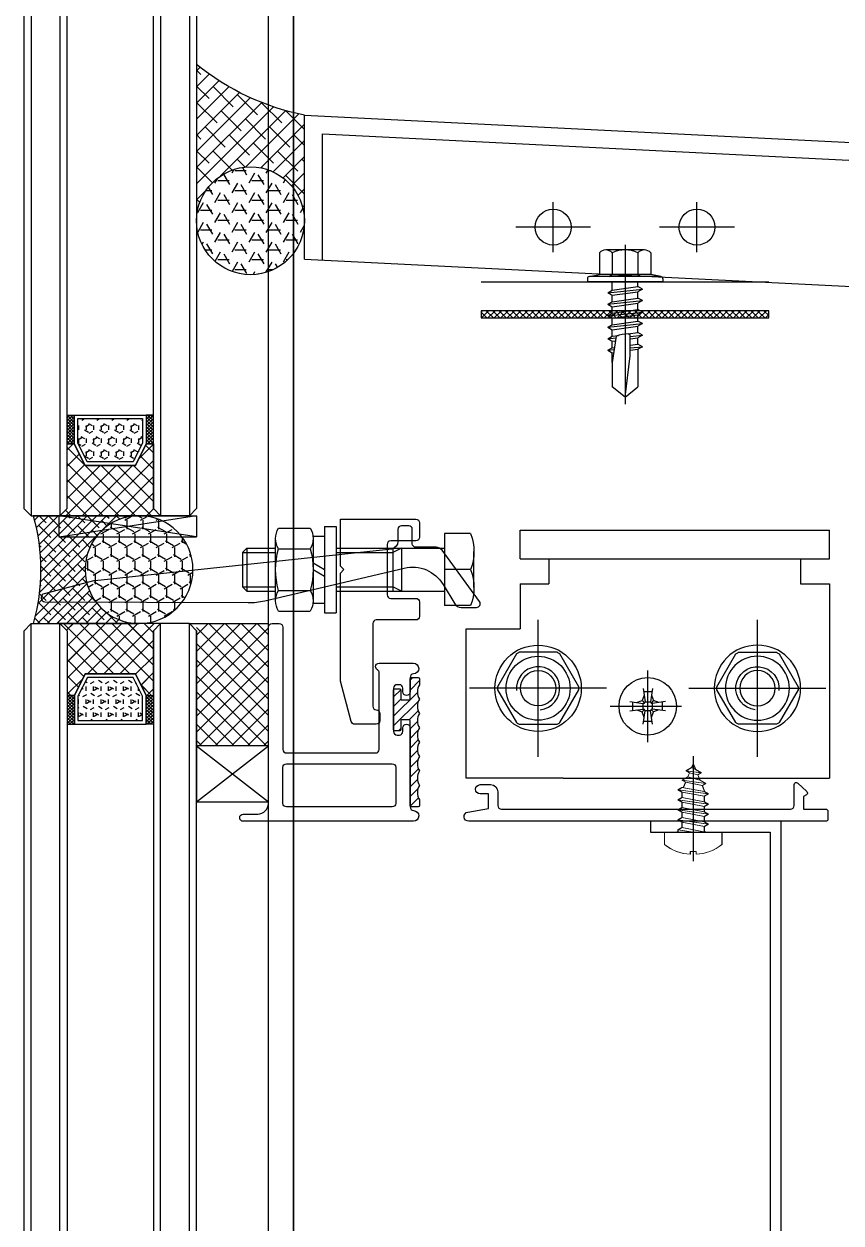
# Model space of a CAD drawing. Extents: x 6843040 to 15500510, y -6507076 to -4940511.
# Drawn here: x 7683134.9 to 7683248.5, y -6153724.7 to -6153558 of the extents above; entities that cross this region are included whole.
import ezdxf

# ---------------------------------------------------------------- set-up
doc = ezdxf.new("R2010")
doc.units = 0
doc.header["$LTSCALE"] = 1000
doc.header["$MEASUREMENT"] = 0
for name, pattern in [('CENTER', [50.800000000000004, 31.75, -6.35, 6.35, -6.35]), ('CONTINOUS', [0]), ('HIDDEN', [0.375, 0.25, -0.125])]:
    doc.linetypes.add(name, pattern=pattern)
for name, color, linetype in [('-07B2-附件', 8, 'Continuous'), ('1', 1, 'Continuous'), ('CENTER中心线层', 1, 'CENTER'), ('FASTENER紧固件', 2, 'Continuous'), ('FRSTENER紧固件', 2, 'Continuous'), ('GC', 3, 'Continuous'), ('K-123-铝板', 123, 'Continuous'), ('K-155-垫片胶条', 155, 'Continuous'), ('K-233-中心线', 233, 'CENTER'), ('K-8-五金件', 8, 'Continuous'), ('K-8-虚线', 8, 'HIDDEN'), ('LT-dim 20', 253, 'Continuous'), ('LT-dim 50', 253, 'Continuous'), ('LT-dim 8', 253, 'Continuous'), ('LT-Fill-密封胶', 113, 'Continuous'), ('LT-Fill-玻璃1', 14, 'Continuous'), ('LT-中线', 6, 'Continuous'), ('LT-玻璃', 4, 'Continuous'), ('LT-细线', 1, 'Continuous'), ('LT-铝板', 31, 'Continuous'), ('PJ', 25, 'Continuous'), ('XC', 61, 'Continuous'), ('ZX', 1, 'CENTER'), ('密封胶填充', 111, 'Continuous'), ('批荡层', 213, 'Continuous'), ('泡沫棒填充', 71, 'Continuous'), ('钢立柱规格布置', 2, 'Continuous')]:
    doc.layers.add(name, color=color, linetype=linetype)
for name, color, linetype, lineweight in [('002CEN', 1, 'CENTER', 13), ('003DOT', 253, 'HIDDEN', 13), ('009CON', 6, 'CONTINOUS', 15)]:
    doc.layers.add(name, color=color, linetype=linetype, lineweight=lineweight)
pattern_1 = [(224.9999999999999, (1679562.560613633, -289717.7450616644), (0.2245064030267287, -0.2245064030267291), []), (314.9999999999999, (1679562.560613633, -289717.7450616644), (0.2245064030267291, 0.2245064030267286), [])]
pattern_2 = [(360, (1679562.560613633, -289717.7450616644), (9.680894054106727e-16, 1.0448594), [0.60325, -1.2065]), (119.9999999999999, (1679562.560613633, -289717.7450616644), (-0.9048747837829667, -0.5224296999999988), [0.6032499999999971, -1.206499999999994]), (59.99999999999992, (1679563.163863633, -289717.7450616644), (-0.9048747837829658, 0.5224297000000009), [0.60325, -1.2065])]
pattern_3 = [(224.9999999999999, (1679562.560613633, -289717.7450616644), (1.122532015133643, -1.122532015133645), []), (314.9999999999999, (1679562.560613633, -289717.7450616644), (1.122532015133645, 1.122532015133643), [])]

# ---------------------------------------------------------------- blocks, each defined once
blk = doc.blocks.new('*U255')
at = {"layer": '002CEN', "ltscale": 5}
blk.add_line((-4.054319021158257, 1.989519660128281e-13), (10.54217069582398, 1.989519660128281e-13), dxfattribs=at)
at = {"layer": '003DOT', "ltscale": 5}
for p, q in [((-3.552713678800501e-14, 4.000000000000197), (-6.394884621840902e-14, 1.750000000000199)), ((-6.394884621840902e-14, 1.750000000000199), (-1.20792265079217e-13, -2.309999999999803)), ((-1.20792265079217e-13, 1.689951005760705), (0.6198573119681257, -1.549999999999798)), ((0.7801426880317806, 1.550000000000182), (1.103458838777946, 2.110000000000113)), ((1.103458838778003, 2.110000000000198), (1.696541161221909, -2.109999999999815)), ((1.103458838777946, 2.110000000000113), (1.426774989524084, 1.550000000000196)), ((2.180142688031815, 1.550000000000196), (2.503458838777952, 2.110000000000113)), ((2.503458838778009, 2.110000000000198), (3.096541161221914, -2.109999999999815)), ((2.503458838777952, 2.110000000000113), (2.82677498952409, 1.550000000000182)), ((3.58014268803182, 1.550000000000196), (3.903458838777958, 2.110000000000113)), ((3.903458838778015, 2.110000000000198), (4.49654116122192, -2.109999999999815)), ((3.903458838777958, 2.110000000000113), (4.226774989524095, 1.550000000000182)), ((4.980142688031826, 1.550000000000196), (5.303458838777964, 2.110000000000113)), ((5.30345883877802, 2.110000000000198), (5.896541161221926, -2.109999999999815)), ((5.303458838777964, 2.110000000000113), (5.626774989524101, 1.550000000000182)), ((6.472600264496744, 1.253990029170197), (6.75501637345911, 1.743149078768994)), ((6.75501637345911, 1.743149078768994), (7.218029800058016, -1.551362637910714)), ((6.75501637345911, 1.743149078768994), (7.214966670336278, 0.946491795621327)), ((-3.552713678800501e-14, 4.405364961712621e-13), (0.2965411612219029, -2.109999999999815)), ((0.1999999999999247, 1.550000000000196), (0.7801426880317806, 1.550000000000182)), ((0.7801426880317806, 1.550000000000182), (1.373225010475686, -1.549999999999798)), ((1.426774989524084, 1.550000000000182), (2.019857311968131, -1.549999999999798)), ((1.426774989524084, 1.550000000000196), (2.180142688031815, 1.550000000000196)), ((2.180142688031786, 1.550000000000182), (2.773225010475691, -1.549999999999798)), ((2.82677498952409, 1.550000000000182), (3.419857311968137, -1.549999999999798)), ((2.82677498952409, 1.550000000000182), (3.58014268803182, 1.550000000000196)), ((3.580142688031792, 1.550000000000182), (4.173225010475697, -1.549999999999798)), ((4.226774989524095, 1.550000000000182), (4.819857311968143, -1.549999999999798)), ((4.226774989524095, 1.550000000000182), (4.980142688031826, 1.550000000000196)), ((4.980142688031798, 1.550000000000182), (5.573225010475703, -1.549999999999798)), ((5.626774989524101, 1.550000000000182), (6.219857311968152, -1.549999999999798)), ((5.626774989524101, 1.550000000000182), (5.75796897832128, 1.550000000000196)), ((5.75796897832128, 1.550000000000196), (6.472600264496744, 1.253990029170197)), ((6.472600264496688, 1.253990029170225), (6.935613691095593, -1.062203588311888)), ((7.214966670336278, 0.946491795621327), (7.677980096935354, -0.7547053547629332)), ((7.214966670336278, 0.946491795621327), (7.959137419201934, 0.6382461787198395)), ((7.959137419201934, 0.6382461787198395), (8.241553528164356, 1.127405228318665)), ((7.959137419201905, 0.6382461787198537), (8.258597611268666, -0.5142057057746854)), ((8.241553528164356, 1.127405228318665), (8.541013720231117, -1.003364755373511)), ((8.241553528164356, 1.127405228318665), (8.701503825041524, 0.3307479451709128)), ((8.701503825041524, 0.3307479451709412), (9.000964017108512, -0.2067074722256024)), ((8.701503825041524, 0.3307479451709128), (9.499999999999943, 1.4210854715202e-13)), ((9.499999999999943, 1.4210854715202e-13), (9.000964017108512, -0.2067074722256024)), ((0.6198573119681257, -1.549999999999798), (0.2965411612218745, -2.1099999999998)), ((1.373225010475686, -1.549999999999798), (0.6198573119681257, -1.549999999999798)), ((1.696541161221909, -2.109999999999786), (1.373225010475686, -1.549999999999798)), ((2.019857311968131, -1.549999999999798), (1.696541161221909, -2.109999999999786)), ((2.77322501047572, -1.549999999999812), (2.019857311968131, -1.549999999999798)), ((3.096541161221914, -2.109999999999786), (2.77322501047572, -1.549999999999812)), ((3.419857311968137, -1.549999999999798), (3.096541161221914, -2.109999999999786)), ((4.173225010475726, -1.549999999999798), (3.419857311968137, -1.549999999999798)), ((4.49654116122192, -2.109999999999786), (4.173225010475726, -1.549999999999798)), ((4.819857311968143, -1.549999999999798), (4.49654116122192, -2.109999999999786)), ((5.573225010475731, -1.549999999999812), (4.819857311968143, -1.549999999999798)), ((5.896541161221926, -2.109999999999786), (5.573225010475731, -1.549999999999812)), ((6.219857311968152, -1.549999999999798), (5.896541161221926, -2.109999999999786)), ((6.935613691095593, -1.062203588311903), (6.185942131896716, -1.372727715457444)), ((6.185942131896716, -1.372727715457444), (6.219857311968152, -1.549999999999798)), ((7.218029800058016, -1.551362637910714), (6.935613691095593, -1.062203588311903)), ((7.677980096935382, -0.754705354762848), (7.218029800058016, -1.551362637910714)), ((8.258597611268666, -0.5142057057746854), (7.677980096935382, -0.754705354762848)), ((8.541013720231117, -1.003364755373511), (8.258597611268666, -0.5142057057746854)), ((9.000964017108512, -0.2067074722256024), (8.541013720231117, -1.003364755373511)), ((-1.20792265079217e-13, -2.309999999999803), (-1.20792265079217e-13, -3.999999999999801)), ((0.2965411612218745, -2.1099999999998), (0.1999999999998678, -2.1099999999998))]:
    blk.add_line(p, q, dxfattribs=at)
for centre, start, end in [((0.1999999999999318, 1.750000000000192), 179.999999999998, 269.999999999998), ((0.1999999999998749, -2.309999999999796), 90.00000000000203, 180.000000000002)]:
    blk.add_arc(centre, 0.1999999999999957, start, end, dxfattribs=at)
at = {"layer": '009CON'}
for p, q in [((-1.723475382979849, 4.000000000000197), (-3.552713678800501e-14, 4.000000000000197)), ((-2.700000000000053, 0.4000000000002188), (-3.087680633323494, 0.4000000000002188)), ((-2.700000000000053, -0.3999999999998067), (-2.700000000000053, 0.4000000000002188)), ((-3.087680633323494, -0.3999999999998067), (-2.700000000000053, -0.3999999999998067)), ((-1.20792265079217e-13, -3.999999999999801), (-1.723475382979849, -3.999999999999801))]:
    blk.add_line(p, q, dxfattribs=at)
for centre, radius, start, end in [((3.399999999999938, 1.882938249764265e-13), 6.499999999999996, 142.0201275551479, 176.4718766587116), ((3.399999999999942, 2.060573933704291e-13), 6.499999999999999, 183.5281233412879, 217.9798724448521)]:
    blk.add_arc(centre, radius, start, end, dxfattribs=at)
blk = doc.blocks.new('LT-BLK-20221110170712', base_point=(70366.62048334633, 148976.2082412609))
at = {"layer": 'LT-铝板'}
blk.add_lwpolyline([(70377.32049983303, 148988.7082412522), (70366.82049983303, 148988.7082412522, 0.414213562373095), (70366.32049983303, 148988.2082412522), (70366.32049983303, 148986.2082412522, 0.414213562370964), (70366.82049983309, 148985.7082412522), (70370.32049983303, 148985.7082412522, -0.4142135623718773), (70370.82049983303, 148985.2082412522), (70370.82049983303, 148981.7082412522), (70370.82049983303, 148978.2082412522, -0.414213562373095), (70370.32049983303, 148977.7082412522), (70366.82049983303, 148977.7082412522, 0.414213562373095), (70366.32049983303, 148977.2082412522), (70366.32049983303, 148975.2082412522, 0.4142135623709637), (70366.82049983303, 148974.7082412522), (70372.32049983303, 148974.7082412522, -0.4142139954914797), (70372.82049983303, 148974.2082405128), (70372.82048282732, 148962.7082296237, -0.4142135623509851), (70372.32048282732, 148962.2082296237, 0.4142135623589767), (70371.82048282732, 148961.7082296237), (70371.82048282726, 148960.7082296237, 0.4142135623560463), (70372.32048282726, 148960.2082296237), (70375.32912417874, 148960.2082296237, 0.3394542588617528), (70375.81208709185, 148960.578820101), (70377.32048282726, 148966.2082296237), (70377.32049983303, 148981.2082412578), (70376.82049983303, 148981.7082412578), (70377.32049983303, 148982.2082412578)], format="xyb", close=True, dxfattribs=at)
blk = doc.blocks.new('LT-BLK-20221110170740', base_point=(70370.12048334633, 148964.708241261))
at = {"layer": 'LT-细线', "lineweight": 25}
blk.add_lwpolyline([(70366.52048334634, 148952.208241261), (70366.52048334634, 148951.4082412609, 0.414213562373095), (70366.72048334633, 148951.208241261), (70367.62048334634, 148951.208241261, 0.4142135623732163), (70367.82048334634, 148951.4082412609), (70367.82048334634, 148963.1582412609, -0.414213562373095), (70367.97048334633, 148963.308241261), (70369.02048334634, 148963.308241261, -0.4874037778461285), (70369.12048334634, 148963.1582412609), (70369.12048334634, 148961.958241261, 0.414213562373095), (70369.27048334634, 148961.808241261), (70369.97048334633, 148961.808241261, 0.414213562373095), (70370.12048334634, 148961.958241261), (70370.12048334634, 148967.458241261, 0.414213562373095), (70369.97048334633, 148967.608241261), (70369.27048334634, 148967.608241261, 0.414213562373095), (70369.12048334634, 148967.458241261), (70369.12048334634, 148966.2582412609, -0.4874037778466969), (70369.02048334634, 148966.108241261), (70367.97048334633, 148966.108241261, -0.414213562373095), (70367.82048334634, 148966.2582412609), (70367.82048334634, 148969.0082412609, 0.414213562373095), (70367.62048334634, 148969.208241261), (70366.72048334633, 148969.208241261, 0.414213562373095), (70366.52048334634, 148969.0082412609), (70366.52048334634, 148968.208241261, -0.2871565913622846), (70366.52048334634, 148966.208241261, -0.2871565913622156), (70366.52048334634, 148964.208241261, -0.2871565913622151), (70366.52048334634, 148962.208241261, -0.2871565913622846), (70366.52048334634, 148960.208241261, -0.2871565913622846), (70366.52048334634, 148958.208241261, -0.2871565913622846), (70366.52048334634, 148956.208241261, -0.2871565913622846), (70366.52048334634, 148954.208241261, -0.2871565913622846)], format="xyb", close=True, dxfattribs=at)
blk = doc.blocks.new('LT-BLK-20221110170832', base_point=(70370.12048334634, 148964.708241261))
at = {"layer": '1'}
h = blk.add_hatch(dxfattribs=at)
h.set_pattern_fill('ANSI31', color=252, scale=0.3, angle=-180, style=0)
h.set_pattern_definition([(315.0000000000001, (69125.05354900184, 144959.7554935077), (-0.6735192090801865, -0.6735192090801874), [])])
h.paths.add_polyline_path([(70367.82048334634, 148963.1582412609, -0.4142135623739831), (70367.97048334633, 148963.308241261), (70369.02048334634, 148963.308241261, -0.487403777848204), (70369.12048334634, 148963.1582412609), (70369.12048334634, 148961.958241261, 0.4142135623730951), (70369.27048334634, 148961.808241261), (70369.97048334633, 148961.808241261, 0.4142135623730951), (70370.12048334634, 148961.958241261), (70370.12048334634, 148967.458241261, 0.4142135623739831), (70369.97048334633, 148967.608241261), (70369.27048334634, 148967.608241261, 0.4142135623730951), (70369.12048334634, 148967.458241261), (70369.12048334634, 148966.2582412609, -0.4874037778455901), (70369.02048334634, 148966.108241261), (70367.97048334633, 148966.108241261, -0.4142135623730951), (70367.82048334634, 148966.2582412609), (70367.82048334634, 148969.0082412609, 0.4142135623730951), (70367.62048334634, 148969.208241261), (70366.72048334633, 148969.208241261, 0.4142135623730951), (70366.52048334634, 148969.0082412609), (70366.52048334634, 148968.208241261, -0.2871565913622846), (70366.52048334634, 148966.208241261, -0.2871565913622156), (70366.52048334634, 148964.208241261, -0.2871565913622151), (70366.52048334634, 148962.208241261, -0.2871565913622846), (70366.52048334634, 148960.208241261, -0.2871565913622846), (70366.52048334634, 148958.208241261, -0.2871565913622846), (70366.52048334634, 148956.208241261, -0.2871565913622846), (70366.52048334634, 148954.208241261, -0.2871565913622846), (70366.52048334634, 148952.208241261), (70366.52048334634, 148951.4082412609, 0.414213562373095), (70366.72048334633, 148951.208241261), (70367.62048334634, 148951.208241261, 0.4142135623732164), (70367.82048334634, 148951.4082412609)])
at = {"layer": 'LT-细线'}
blk.add_blockref('LT-BLK-20221110170740', (70370.12048334633, 148964.708241261), dxfattribs=at)
blk = doc.blocks.new('LT-BLK-20221110170731', base_point=(70370.0773481904, 148951.2713370427))
at = {"layer": 'LT-铝板'}
for points in [[(70391.52048334572, 148949.7082412609, 0.414213562373095), (70391.02048334572, 148950.2082412609), (70389.02048334572, 148950.2082412609, -0.414213562373095), (70387.52048334572, 148951.7082412609), (70387.52048091497, 148976.208241261, 0.414213562373095), (70387.02048091497, 148976.708241261), (70386.02048091497, 148976.708241261, 0.414213562373095), (70385.52048091497, 148976.208241261), (70385.52048334572, 148959.2082412609, -0.414213562373095), (70385.02048334572, 148958.7082412609), (70372.62048334628, 148958.7082412609, -0.414213562373095), (70372.12048334628, 148959.2082412609), (70372.12048334628, 148969.8422158572, -0.2679491924311048), (70372.37048334628, 148970.2752285591, 0.267949192431174), (70372.62048334628, 148970.7082412609), (70372.62048334628, 148970.7082412609, 0.414213562373095), (70372.12048334628, 148971.2082412609), (70367.37048334628, 148971.2082412609, 0.414213562373095), (70366.62048334628, 148970.4582412609), (70366.62048334628, 148970.4582412609, 0.4025426732437422), (70367.34048334602, 148969.7088415011, -0.4025426732436533), (70367.82048334647, 148969.2092416613), (70367.82048334647, 148967.2082412609, 0.414213562373095), (70368.32048334647, 148966.7082412609, 0.414213562373095), (70368.82048334647, 148967.2082412609), (70368.82048334647, 148967.7082412609, -0.414213562373095), (70369.32048334647, 148968.2082412609), (70369.62048334628, 148968.2082412609, -0.4142135623733614), (70370.12048334628, 148967.7082412609), (70370.12048334628, 148961.7082412609, -0.414213562373095), (70369.62048334628, 148961.2082412609), (70369.32048334647, 148961.2082412609, -0.414213562373095), (70368.82048334647, 148961.7082412609), (70368.82048334647, 148962.2082412609, 0.414213562373095), (70368.32048334647, 148962.7082412609), (70368.32048334647, 148962.7082412609, 0.414213562373095), (70367.82048334647, 148962.2082412609), (70367.82048334647, 148951.2072408605, -0.4025426732437193), (70367.34048334602, 148950.7076410207, 0.4025426732436966), (70366.62048334628, 148949.9582412609, 0.414213562373095), (70367.37048334628, 148949.2082412609), (70391.02048334572, 148949.2082412609, 0.414213562373095)], [(70385.02047205158, 148951.2082412609, 0.414213562373095), (70385.52047205158, 148951.7082412609), (70385.52047205158, 148956.7082412609, 0.414213562373095), (70385.02047205158, 148957.2082412609), (70370.32048334647, 148957.2082412609, 0.4142135623730995), (70369.82048334647, 148956.7082412609), (70369.82048334647, 148951.7082412609, 0.414213562373095), (70370.32048334647, 148951.2082412609)]]:
    blk.add_lwpolyline(points, format="xyb", close=True, dxfattribs=at)
blk = doc.blocks.new('LT-耐候密封胶缝')
at = {"layer": '密封胶填充'}
h = blk.add_hatch(dxfattribs=at)
h.set_pattern_fill('ANSI38', color=8, scale=0.04, angle=180, style=0)
h.set_pattern_definition([(225, (-9.094947017729282e-13, 5.820766091346741e-11), (0.04490128060534575, -0.04490128060534577), []), (315, (-9.094947017729282e-13, 5.820766091346741e-11), (0.1347038418160373, -0.04490128060534579), [0.15875, -0.09524999999999999])])
edge = h.paths.add_edge_path()
edge.add_line((0.4999999999990905, -1), (0.4999999999990903, -0.01966673684918463))
edge.add_arc((4.278217602404766e-07, 1.798028991906904), 1.885210156581904, 254.6198170668605, 285.38015596169396, ccw=False)
edge.add_line((-0.5000000000009095, -0.01966650143731385), (-0.5000000000319533, -0.9999999999643879))
edge.add_arc((-1.637090463191271e-11, -1), 0.5000000000155217, 0, 180, ccw=False)
at = {"layer": '泡沫棒填充'}
h = blk.add_hatch(dxfattribs=at)
h.set_pattern_fill('HONEY', color=8, scale=0.02666666666666666, angle=180, style=0)
h.set_pattern_definition([(180, (104.5532869425351, -12.93409662204795), (-0.127, -0.07332346666666664), [0.08466666666666667, -0.1693333333333333]), (299.9999999999999, (104.5532869425351, -12.93409662204795), (0.1269999848268748, -0.07332349294729043), [0.08466666666666663, -0.1693333333333333]), (240, (104.5532869425351, -12.93409662204795), (-1.517312520979541e-08, -0.146646959613957), [-0.1693333333333333, 0.08466666666666667])])
h.paths.add_polyline_path([(0.4999999999990905, -1.000000093015842, -1), (-0.5000000000009095, -0.9999999069259502, -1)])
at = {"layer": 'LT-细线'}
for points in [[(-0.5000000000009095, -0.9999999999417923), (-0.5000000000009095, -0.01966650143731385)], [(0.4999999999990905, -0.01966673682909459), (0.4999999999990905, -0.9999999999417923)]]:
    blk.add_lwpolyline(points, dxfattribs=at)
blk.add_lwpolyline([(-0.500000000007276, -0.01966650143731385, 0.1350290909618399), (0.4999999999918145, -0.01966673682909459, 0.1350290909618399)], format="xyb", dxfattribs=at)
blk.add_circle((-9.094947017729282e-13, -0.9999999999417923), 0.4999999999999999, dxfattribs=at)
blk = doc.blocks.new('*U251')
at = {"layer": '-07B2-附件', "color": 6, "lineweight": -3}
for p, q in [((-5, 3.613248654052313), (-5, 4.242850545289081e-13)), ((0, 3.613248654052313), (0, 4.547473508864641e-13)), ((0, 3.613248654052313), (0, 4.547473508864641e-13)), ((5, 3.613248654052313), (5, 3.046229635755598e-14)), ((5, 3.046229635755598e-14), (-5, 4.242850545289081e-13)), ((-3, -15.09999999999718), (-3.000000000003638, 4.547473508864641e-13)), ((3, -15.09999999999718), (3, 0)), ((-3.000000000003638, -6), (-2.400000000005093, -7.19999999999709)), ((2.999999999996362, -6), (-3.000000000003638, -6)), ((2.999999999996362, -6), (2.399999999997817, -7.19999999999709)), ((2.999999999996362, -7.19999999999709), (-3.000000000003638, -7.19999999999709)), ((-2.400000000001455, -15.09999999999718), (-2.400000000001455, -7.200000000000728)), ((2.399999999997817, -15.09999999999718), (2.399999999997817, -7.200000000000728)), ((6, -15.09999999999718), (-6, -15.09999999999718)), ((-6, -16.69999999999754), (-6, -15.09999999999718)), ((6, -16.69999999999754), (6, -15.09999999999718)), ((6, -16.69999999999754), (-6, -16.69999999999754)), ((-4.649999999997817, -18.29999999999791), (-4.649999999997817, -16.69999999999754)), ((4.649999999997817, -18.29999999999791), (-4.649999999997817, -18.29999999999791)), ((3.901069350929902, -18.29999999999791), (-3.901069350929902, -18.29999999999791)), ((0.004862939065787941, -18.29999999999791), (-0.9188974916360166, -16.69999999999754)), ((0.9237604307018046, -18.29999999999791), (0, -16.69999999999754)), ((4.649999999997817, -18.29999999999791), (4.649999999997817, -16.69999999999754)), ((-5.768639752830495, -23.11324865404958), (-5.768639752830495, -18.68675134594605)), ((-2.881888406882354, -23.11324865404958), (-2.881888406882354, -18.68675134594605)), ((2.891614285013929, -23.11324865404958), (2.891614285013929, -18.68675134594605)), ((5.778365630962071, -23.11324865404958), (5.778365630962071, -18.68675134594605)), ((-4.325264079856424, -23.49999999999773), (4.334989957988, -23.49999999999773)), ((-3, -27.49999999999909), (-3, -23.49999999999773)), ((-2.399999999997817, -28.09999999999764), (-2.399999999997817, -23.49999999999773)), ((2.399999999997817, -28.09999999999764), (2.399999999997817, -23.49999999999773)), ((3, -27.49999999999909), (3, -23.49999999999773)), ((3, -27.49999999999909), (-3, -27.49999999999909)), ((-3, -27.49999999999909), (-2.399999999997817, -28.09999999999764)), ((2.399999999997817, -28.09999999999764), (-2.399999999997817, -28.09999999999764)), ((3, -27.49999999999909), (2.399999999997817, -28.09999999999764))]:
    blk.add_line(p, q, dxfattribs=at)
blk.add_lwpolyline([(-2.5, 4.081246944558599), (2.499999999999998, 4.081246944558599)], dxfattribs=at)
for centre, radius, start, end in [((-2.5, -2.830127018922105), 6.911373963480704, 68.7939768869991, 111.2060231130009), ((2.5, -2.830127018922105), 6.911373963480704, 68.79397688699912, 111.2060231130009), ((-4.325264079856424, -21.18675134594605), 2.886751345948142, 60.00000000000272, 119.9999999999973), ((0.004862939065787941, -29.26687836486735), 10.96687836486947, 74.73851957507969, 105.2614804249203), ((4.334989957988, -21.18675134594605), 2.886751345948142, 60.00000000000272, 119.9999999999973), ((-4.325264079856424, -20.61324865404958), 2.886751345948142, 240.0000000000027, 299.9999999999973), ((0.004862939065787941, -12.53312163512828), 10.96687836486941, 254.7385195750797, 285.2614804249203), ((4.334989957988, -20.61324865404958), 2.886751345948142, 240.0000000000027, 299.9999999999973)]:
    blk.add_arc(centre, radius, start, end, dxfattribs=at)
blk = doc.blocks.new('*U167')
at = {"layer": 'CENTER中心线层', "ltscale": 3}
for p, q in [((-3.552713678800501e-15, 4.992010588861657), (-3.552713678800501e-15, -4.976730550326725)), ((5.225386202088316, 4.547473508864641e-13), (-4.694783167004388, 4.547473508864641e-13))]:
    blk.add_line(p, q, dxfattribs=at)
at = {"layer": 'FASTENER紧固件'}
for p, q in [((-0.6496240577143126, 2.484210517000468), (-0.3848356581012524, 0.6306917197091355)), ((0.5894736819999871, 2.063157887000468), (-0.5894736819999942, 2.063157887000468)), ((0.6496240577143055, 2.484210517000468), (0.3848356581012453, 0.6306917197091586)), ((-2.484210516999994, 0.6496240577147656), (-0.6306917197086612, 0.3848356581017036)), ((-2.063157886999996, 0.5894736820004454), (-2.063157886999996, -0.5894736819995359)), ((-1.557451118354326, 0.5172298579082337), (-0.7854010318736009, 0.7854010318740539)), ((-0.5172298579077825, 1.557451118354778), (-0.7854010318736009, 0.7854010318740539)), ((-0.7854010318736009, 0.7854010318740539), (-0.4482178549230547, 0.4482178549235307)), ((-0.6306917197086612, 0.3848356581017036), (-0.4482178549230547, 0.4482178549235307)), ((-0.6306917197086612, -0.3848356581007941), (-0.6306917197086612, 0.3848356581017036)), ((-0.4482178549230547, 0.4482178549235307), (-0.3848356581012524, 0.6306917197091355)), ((-0.3848356581012524, 0.6306917197091355), (0.3848356581012453, 0.6306917197091586)), ((0.3848356581012453, 0.6306917197091586), (0.4482178549230973, 0.4482178549235307)), ((0.7854010318735938, 0.7854010318740539), (0.4482178549230973, 0.4482178549235307)), ((0.4482178549230973, 0.4482178549235307), (0.6306917197087003, 0.3848356581017036)), ((0.5172298579077754, 1.557451118354778), (0.7854010318735938, 0.7854010318740539)), ((2.484210516999987, 0.6496240577147656), (0.6306917197087003, 0.3848356581017036)), ((0.6306917197087003, 0.3848356581017036), (0.6306917197087003, -0.3848356581007941)), ((1.557451118354368, 0.5172298579082337), (0.7854010318735938, 0.7854010318740539)), ((2.063157886999988, 0.5894736820004454), (2.063157886999988, -0.5894736819995359)), ((-2.484210516999994, -0.6496240577138312), (-0.6306917197086612, -0.3848356581007941)), ((-1.557451118354326, -0.5172298579073011), (-0.7854010318736009, -0.7854010318731195)), ((-0.7854010318736009, -0.7854010318731195), (-0.4482178549230547, -0.4482178549225964)), ((-0.5172298579077825, -1.557451118353869), (-0.7854010318736009, -0.7854010318731195)), ((-0.6496240577143126, -2.484210516999536), (-0.3848356581012524, -0.630691719708226)), ((-0.4482178549230547, -0.4482178549226212), (-0.6306917197086612, -0.3848356581007941)), ((-0.3848356581012524, -0.630691719708226), (-0.4482178549230547, -0.4482178549226212)), ((0.3848356581012453, -0.630691719708226), (-0.3848356581012524, -0.630691719708226)), ((0.4482178549230973, -0.4482178549226212), (0.3848356581012453, -0.630691719708226)), ((0.6496240577143055, -2.484210516999536), (0.3848356581012453, -0.630691719708226)), ((0.6306917197087003, -0.3848356581007941), (0.4482178549230973, -0.4482178549226212)), ((0.7854010318735938, -0.7854010318731195), (0.4482178549230973, -0.4482178549225964)), ((0.5172298579077754, -1.557451118353869), (0.7854010318735938, -0.7854010318731195)), ((2.484210516999987, -0.6496240577138312), (0.6306917197087003, -0.3848356581007941)), ((1.557451118354368, -0.5172298579073011), (0.7854010318735938, -0.7854010318731195)), ((0.5894736819999871, -2.063157886999536), (-0.5894736819999942, -2.063157886999536))]:
    blk.add_line(p, q, dxfattribs=at)
blk.add_circle((-3.552713678800501e-15, 4.547473508864641e-13), 3.999999985, dxfattribs=at)
blk = doc.blocks.new('M6-W-F')
at = {"layer": 'PJ', "extrusion": (0.8660254037844343, -0.5000000000000075, 0)}
for p, q in [((-3.015398836967506, 4.777176009287814), (-5.644855200876009, 0.222823990714005)), ((3.015398836968416, -4.777176009285995), (5.644855200876918, -0.2228239907121861))]:
    blk.add_line(p, q, dxfattribs=at)
at = {"layer": 'PJ', "extrusion": (0, 1, 0)}
for p, q in [((2.629456363908503, 4.999999999999545), (-2.629456363907593, 4.999999999999545)), ((-2.629456363907593, -5.000000000000455), (2.629456363908503, -5.000000000000455))]:
    blk.add_line(p, q, dxfattribs=at)
at = {"layer": 'PJ', "extrusion": (0.8660254037844343, 0.5000000000000075, 0)}
for p, q in [((5.644855200876918, 0.222823990714005), (3.015398836968416, 4.777176009287814)), ((-5.644855200876009, -0.2228239907121861), (-3.015398836967506, -4.777176009285995))]:
    blk.add_line(p, q, dxfattribs=at)
at = {"layer": 'PJ'}
for radius in [6, 4.45, 2.4585]:
    blk.add_circle((0, -4.547473508864641e-13), radius, dxfattribs=at)
for centre, radius, start, end in [((-2.728484105318785e-11, 4.865796654485166e-11), 5.649251345892194, 117.7394903959218, 122.2605096040955), ((2.91038304567337e-11, 5.093170329928398e-11), 5.649251345889367, 57.73949039590452, 62.26050960407822), ((0, -4.547473508864641e-13), 3.000000000000014, 275.7295779513202, 185.7295779512917), ((3.637978807091713e-12, -4.547473508864641e-13), 5.649251345951296, 177.7394903959389, 182.260509604061), ((0, -4.547473508864641e-13), 5.649251345948583, 357.739490395939, 2.260509604061063), ((-2.91038304567337e-11, -5.138645065017045e-11), 5.649251345889218, 237.7394903959045, 242.2605096040782), ((2.728484105318785e-11, -4.956746124662459e-11), 5.649251345892106, 297.7394903959218, 302.2605096040955)]:
    blk.add_arc(centre, radius, start, end, dxfattribs=at)
at = {"layer": 'ZX', "ltscale": 0.6, "extrusion": (1, 0, 0)}
blk.add_line((0, -9.525000000000091), (0, 9.525000000000091), dxfattribs=at)
at = {"layer": 'ZX', "ltscale": 0.6, "extrusion": (0, 1, 0)}
blk.add_line((9.524999999999636, -4.547473508864641e-13), (-9.524999999999636, -4.547473508864641e-13), dxfattribs=at)
blk = doc.blocks.new('LT-BLK-20240527212027', base_point=(-4578.664180241147, 6644.87405911088))
at = {"layer": 'LT-中线', "ltscale": 10}
for p, q in [((-4558.164180241525, 6648.87405911088), (-4601.164180241525, 6648.87405911088)), ((-4601.164180241525, 6644.87405911088), (-4601.164180241525, 6648.87405911088)), ((-4558.164180241525, 6644.87405911088), (-4558.164180241525, 6648.87405911088)), ((-4558.164180241525, 6644.87405911088), (-4601.164180241525, 6644.87405911088)), ((-4597.164180241525, 6644.87405911088), (-4597.164180241525, 6641.37405911088)), ((-4562.164180241525, 6644.87405911088), (-4562.164180241525, 6641.37405911088)), ((-4597.164180241525, 6641.37405911088), (-4601.164180241525, 6641.37405911088)), ((-4601.164180241525, 6641.37405911088), (-4601.164180241525, 6614.37405911088)), ((-4558.164180241525, 6641.37405911088), (-4562.164180241525, 6641.37405911088)), ((-4558.164180241525, 6641.37405911088), (-4558.164180241525, 6635.12405911088)), ((-4550.664180241525, 6635.12405911088), (-4558.164180241525, 6635.12405911088)), ((-4550.664180241525, 6614.37405911088), (-4550.664180241525, 6635.12405911088)), ((-4564.164180241525, 6614.37405911088), (-4601.164180241525, 6614.37405911088)), ((-4564.164180241525, 6614.37405911088), (-4550.664180241525, 6614.37405911088))]:
    blk.add_line(p, q, dxfattribs=at)
at = {"layer": 'FRSTENER紧固件', "xscale": -1, "rotation": 180}
blk.add_blockref('*U167', (-4575.914180241525, 6624.37405911088), dxfattribs=at)
at = {"layer": 'PJ'}
blk.add_blockref('M6-W-F', (-4591.164180241525, 6626.87405911088), dxfattribs=at)
at = {"layer": 'PJ', "xscale": -1}
blk.add_blockref('M6-W-F', (-4560.664180241525, 6626.87405911088), dxfattribs=at)
blk = doc.blocks.new('LT-BLK-20240527212049', base_point=(-4575.84055958598, 6610.87405911088))
at = {"layer": 'LT-铝板'}
blk.add_lwpolyline([(-4552.614180241129, 6614.674059110839, 0.9999999999999781), (-4552.614180241129, 6615.974059110842), (-4554.064180241126, 6615.974059110842, 0.4142135623730909), (-4555.064180241126, 6614.974059110842), (-4555.064180241126, 6613.074059110819, -0.414213562373095), (-4555.564180241126, 6612.574059110819), (-4595.764180241102, 6612.574059110819, -0.414213562373095), (-4596.264180241102, 6613.074059110819), (-4596.264180241105, 6615.974059110878, 0.6546490210897676), (-4596.768177377387, 6616.194025400087), (-4598.018177377387, 6615.034773128864, 0.5049014365163574), (-4597.964180241106, 6614.554999218519), (-4597.564180241105, 6614.324059110841), (-4597.564180241105, 6612.574059110826), (-4600.664180241143, 6612.574059110826, 0.414213562373095), (-4600.964180241142, 6612.27405911083), (-4600.964180241142, 6611.174059110883, 0.414213562373095), (-4600.664180241143, 6610.87405911088), (-4551.016938930818, 6610.87405911088, 0.9163311740174243), (-4550.903588573889, 6612.169659619103), (-4553.764180241131, 6612.674059110832), (-4553.764180241131, 6614.674059110839)], format="xyb", close=True, dxfattribs=at)
blk = doc.blocks.new('LT-BLK-20240528090141', base_point=(2057.884289735099, 290.4643163185102))
at = {"layer": 'XC'}
blk.add_line((2100.521460326388, 295.5565441650397), (2059.246032482013, 291.157918470446), dxfattribs=at)
blk.add_lwpolyline([(2100.521460326388, 295.5565441650397), (2107.598396928981, 297.4115739731642, 0.3408729095245034), (2107.971445459872, 297.8951888245356), (2107.971445459872, 298.0565441650397, 0.414213562373095), (2107.471445459872, 298.5565441650397), (2079.194397276267, 298.6563442472834, 0.05767236010579713), (2076.910394750535, 298.3920174373197), (2057.512530270964, 293.841251342441, -0.3256371831785478), (2052.087130647153, 296.1298441565596), (2050.467850651592, 298.819012715423, 0.2664943615576946), (2049.60455374606, 299.314316318545), (2047.434298091568, 299.314316318545, 0.6132373631902558), (2047.03016295936, 298.5199104846106), (2052.234745760448, 291.3755046506412, 0.2397431683859067), (2053.043016024865, 290.9643163185101), (2055.884289734997, 290.9643163185101, -0.4142135623730867), (2056.384289734997, 290.4643163185101), (2056.384289734997, 288.4643163185101, 0.414213562373095), (2056.884289734997, 287.9643163185101), (2057.884289734997, 287.9643163185101, 0.4142135623736361), (2058.384289734997, 288.4643163185101), (2058.384289734997, 290.1675221194746, -0.3741482183889679), (2059.246032482013, 291.157918470446)], format="xyb", dxfattribs=at)
blk = doc.blocks.new('LT-BLK-20240528090345', base_point=(1986.379703145828, 298.6239259313668))
at = {"layer": 'LT-细线'}
blk.add_lwpolyline([(1986.384471221259, 301.5641339495196), (1986.379703145828, 298.6239259313668), (2005.471445459974, 298.5565441650397), (2005.47630374423, 301.5585150414276), (1986.384471221259, 301.5641339495196), (2005.471445459974, 298.5565441650397), (1986.379703145828, 298.6239259313668), (2005.47630374423, 301.5585150414276)], dxfattribs=at)
blk = doc.blocks.new('*U244')
at = {"layer": '1'}
h = blk.add_hatch(dxfattribs=at)
h.set_pattern_fill('ANSI37', color=252, scale=0.5, angle=-180, style=0)
h.set_pattern_definition(pattern_3)
h.paths.add_polyline_path([(-7.000864524623154, 8.50001763110049), (-10.00086452462315, 7.000017631100491), (-10.00086452462315, 6.000017631100491), (-1.000864524623154, 6.000017631100491), (-0.0008432585706543705, 4.999996365222614), (-0.0008603557904791614, 19.00002179987496), (-1.000864524623154, 18.00001763110049), (-10.00086452462315, 18.00001763110049), (-10.00086452462315, 17.00001763110049), (-7.000864524623154, 15.50001763110049)])
h = blk.add_hatch(dxfattribs=at)
h.set_pattern_fill('ANSI37', color=252, scale=0.1, angle=-180, style=0)
h.set_pattern_definition(pattern_1)
h.paths.add_polyline_path([(-14.00086452462315, 18.00001763110049), (-14.00086452462315, 17.00001763110049), (-10.00086452462315, 17.00001763110049), (-10.00086452462315, 18.00001763110049)])
h.paths.add_polyline_path([(-14.00086452462315, 7.000017631100491), (-14.00086452462315, 6.000017631100491), (-10.00086452462315, 6.000017631100491), (-10.00086452462315, 7.000017631100491)])
h = blk.add_hatch(dxfattribs=at)
h.set_pattern_fill('HEX', color=252, scale=0.19, angle=-360.0000000000001, style=0)
h.set_pattern_definition(pattern_2)
edge = h.paths.add_edge_path()
edge.add_line((-10.11889851349011, 16.50001763110049), (-7.500864524623154, 15.30292986205313))
edge.add_line((-10.11889851325728, 16.50001763110049), (-13.50086452462315, 16.50001763110049))
edge.add_line((-13.50086452462315, 16.50001763110049), (-13.50086452462315, 7.500017631100491))
edge.add_line((-13.50086452462315, 7.500017631100491), (-10.11889851325728, 7.500017631100491))
edge.add_line((-10.11889851325728, 7.500017631100491), (-7.500864524623154, 8.80903462547576))
edge.add_line((-7.500864524623154, 8.80903462547576), (-7.500864524623154, 15.30292986205313))
at = {"color": 253}
blk.add_lwpolyline([(-10.00086452462315, 6.000017631100491), (-10.00086452462315, 7.000017631100491), (-7.000864524623154, 8.50001763110049), (-7.000864524623154, 15.50001763110049), (-10.00086452462315, 17.00001763110049), (-10.00086452462315, 18.00001763110049), (-1.000864524623154, 18.00001763110049), (-0.000864524623153784, 19.00001763110049), (-0.000864524623153784, 5.000017631100491), (-1.000864524623154, 6.000017631100491), (-10.00086452462315, 6.000017631100491)], dxfattribs=at)
for points in [[(-14.00086452462315, 18.00001763110049), (-14.00086452462315, 17.00001763110049), (-10.00086452462315, 17.00001763110049), (-10.00086452462315, 18.00001763110049)], [(-7.000864524623154, 8.50001763110049), (-10.00086452462315, 7.000017631100491), (-14.00086452462315, 7.000017631100491), (-14.00086452462315, 17.00001763110049), (-10.00086452462315, 17.00001763110049), (-7.000864524623154, 15.50001763110049)], [(-7.500864524623154, 15.19100063672522), (-7.500864524623154, 8.80903462547576), (-10.11889851325728, 7.500017631100491), (-13.50086452462315, 7.500017631100491), (-13.50086452462315, 16.50001763110049), (-10.11889851325728, 16.50001763110049)], [(-14.00086452462315, 6.000017631100491), (-14.00086452462315, 7.000017631100491), (-10.00086452462315, 7.000017631100491), (-10.00086452462315, 6.000017631100491)]]:
    blk.add_lwpolyline(points, close=True, dxfattribs=at)
at = {"layer": 'LT-玻璃', "color": 8}
for p, q in [((-159.8793394127161, 23.00001763110049), (-0.0008645246417771091, 23.00001763110049)), ((-159.8793394126975, 19.00001763110049), (-0.000864524623153784, 19.00001763110049)), ((-159.8793394126975, 5), (-0.0008468935226630947, 5)), ((-159.8793394127015, 1.000386271683965), (-0.0008468935266137123, 1.000386271683965))]:
    blk.add_line(p, q, dxfattribs=at)
at = {"layer": 'LT-玻璃', "color": 150}
for points in [[(-159.8793394127161, 24.00001763110049), (-1.000864524641777, 24.00001763110049), (-0.0008645246417771091, 23.00001763110049), (-0.000864524623153784, 19.00001763110049), (-1.000864524623154, 18.00001763110049), (-159.8793394126975, 18.00001763110049)], [(-159.8793394127015, 0), (-1.000846893526614, 0), (-0.0008468935266137123, 1), (-0.0008468935226630947, 5), (-1.000846893522663, 6), (-159.8793394126975, 6)]]:
    blk.add_lwpolyline(points, dxfattribs=at)
blk = doc.blocks.new('LT-BLK-20221110171121', base_point=(70395.52049771605, 148950.2080412609))
at = {"layer": '1'}
h = blk.add_hatch(dxfattribs=at)
h.set_pattern_fill('ANSI37', color=252, scale=0.5, angle=-180, style=0)
h.set_pattern_definition([(315, (70258.95784844276, 147994.0746522094), (-1.122532015133644, -1.122532015133645), []), (225, (70258.95784844276, 147994.0746522094), (-1.122532015133645, 1.122532015133644), [])])
h.paths.add_polyline_path([(70387.52049771603, 148973.7066654017), (70387.52049771603, 148956.7066654017), (70397.52049771603, 148956.7066654017), (70397.52049771603, 148973.7066654017)])
at = {"layer": '1', "color": 252}
for p, q in [((70397.52049771603, 148948.9066654017), (70387.52049771603, 148956.7066654017)), ((70397.52049771603, 148956.7066654017), (70387.52049771603, 148948.9066654017)), ((70397.52049771603, 148948.9066654017), (70387.52049771603, 148956.7066654017)), ((70397.52049771603, 148956.7066654017), (70387.52049771603, 148948.9066654017))]:
    blk.add_line(p, q, dxfattribs=at)
at = {"layer": 'LT-细线'}
for points in [[(70397.52049771603, 148972.7066654017), (70398.52049771603, 148973.7066654017), (70387.52049771603, 148973.7066654017)], [(70397.52049771603, 148972.7066654017), (70397.52049771603, 148948.9066654017), (70387.52049771603, 148948.9066654017), (70387.52049771603, 148973.7066654017)], [(70387.52049771603, 148956.7066654017), (70397.52049771603, 148956.7066654017)]]:
    blk.add_lwpolyline(points, dxfattribs=at)
blk = doc.blocks.new('*U245')
at = {"layer": 'K-233-中心线', "linetype": 'CENTER'}
blk.add_line((0, 5.142561988594025), (0, -17), dxfattribs=at)
at = {"layer": 'K-8-五金件'}
for p, q in [((-3.579999999999927, 4.049999999999272), (-3.579999999999927, 1.049999999999272)), ((2.684999999999491, 4.450000000000728), (-2.684999999999491, 4.450000000000728)), ((-1.789999999999054, 4.049999999999272), (-1.789999999999054, 1.049999999999272)), ((1.789999999999054, 4.049999999999272), (1.789999999999054, 1.049999999999272)), ((3.579999999999927, 4.049999999999272), (3.579999999999927, 1.049999999999272)), ((-5.25, 0.4500000000007276), (-5.25, 0)), ((5.25, 0), (-5.25, 0)), ((-4.950000000000728, 0.75), (-3.579999999999927, 1.049999999999272)), ((4.950000000000728, 0.75), (-4.950000000000728, 0.75)), ((3.579999999999927, 1.049999999999272), (-3.579999999999927, 1.049999999999272)), ((-2.281306750315707, 0.75), (-1.789999999999054, 1.049999999999272)), ((-1.790000000000873, -1.147816335795369), (-1.790000000000873, 0)), ((2.151306750316508, 0.75), (1.789999999999054, 1.049999999999272)), ((1.789999999999395, -0.647816335794289), (1.789999999999054, 0)), ((4.950000000000728, 0.75), (3.579999999999927, 1.049999999999272)), ((5.25, 0.4500000000007276), (5.25, 0)), ((-2.399999999999636, -1.500000000001819), (2.399999999999636, -1.000000000001819)), ((-2.399999999999636, -1.500000000001819), (-1.790000000000873, -1.147816335795142)), ((-2.399999999999636, -1.500000000001819), (-1.790000000000873, -1.852183664206677)), ((-1.790000000000873, -1.147816335795142), (1.790000000000873, -0.6478163357951416)), ((-1.790000000000873, -1.852183664206677), (1.789999999999054, -1.352183664206677)), ((2.399999999999636, -1.000000000001819), (1.790000000000873, -0.6478163357951416)), ((2.399999999999636, -1.000000000001819), (1.790000000000873, -1.352183664206677)), ((1.790000000000077, -2.247816335793232), (1.789999999999623, -1.352183664207246)), ((-2.399999999999636, -3.100000000000364), (2.399999999999636, -2.600000000000364)), ((-2.399999999999636, -3.100000000000364), (-1.790000000000873, -2.747816335793686)), ((-2.399999999999636, -3.100000000000364), (-1.790000000000873, -3.452183664205222)), ((-1.790000000000873, -2.747816335795505), (-1.790000000000873, -1.852183664206677)), ((-1.790000000000873, -2.747816335793686), (1.790000000000873, -2.247816335793686)), ((-1.790000000000873, -3.452183664205222), (1.789999999999054, -2.952183664205222)), ((2.399999999999636, -2.600000000000364), (1.790000000000873, -2.247816335793686)), ((2.399999999999636, -2.600000000000364), (1.790000000000873, -2.952183664205222)), ((1.790000000000873, -3.84781633579405), (1.790000000000305, -2.95218366420545)), ((-2.399999999999636, -4.700000000000728), (2.399999999999636, -4.200000000000728)), ((-2.399999999999636, -4.700000000000728), (-1.790000000000873, -4.34781633579405)), ((-2.399999999999636, -4.700000000000728), (-1.790000000000873, -5.052183664205586)), ((-1.790000000000873, -4.34781633579405), (-1.790000000000873, -3.452183664205222)), ((-1.790000000000873, -4.34781633579405), (1.790000000000873, -3.84781633579405)), ((-1.790000000000873, -5.052183664205586), (1.789999999999054, -4.552183664205586)), ((2.399999999999636, -4.200000000000728), (1.790000000000873, -3.84781633579405)), ((2.399999999999636, -4.200000000000728), (1.790000000000873, -4.552183664205586)), ((1.790000000000873, -5.447816335794414), (1.789999999999054, -4.552183664205586)), ((-2.399999999999636, -6.299999999999272), (2.399999999999636, -5.799999999999272)), ((-2.399999999999636, -6.299999999999272), (-1.790000000000873, -5.947816335794414)), ((-2.399999999999636, -6.299999999999272), (-1.790000000000873, -6.65218366420595)), ((-1.790000000000873, -5.947816335794414), (-1.790000000000873, -5.052183664205586)), ((-1.790000000000873, -5.947816335794414), (1.790000000000873, -5.447816335794414)), ((-1.790000000000873, -6.65218366420595), (1.789999999999054, -6.15218366420595)), ((-1.790000000000873, -7.547816335794778), (-1.790000000000873, -6.65218366420595)), ((2.399999999999636, -5.799999999999272), (1.790000000000873, -5.447816335794414)), ((2.399999999999636, -5.799999999999272), (1.790000000000873, -6.15218366420595)), ((1.790000000000873, -7.047816335794778), (1.789999999999054, -6.15218366420595)), ((-2.399999999999636, -7.899999999999636), (-1.790000000000873, -7.547816335794778)), ((-2.399999999999636, -7.899999999999636), (-1.273355612604064, -7.78264120964559)), ((-2.399999999999636, -7.899999999999636), (-1.790000000000873, -8.252183664206314)), ((-1.790000000000873, -7.547816335794778), (-0.9175382126813929, -7.425964130861757)), ((-1.790000000000873, -8.252183664206314), (-1.334698446698894, -8.188594061788535)), ((-1.790000000000873, -9.147816335795142), (-1.790000000000873, -8.252183664206314)), ((0.4333070988686814, -7.237298584555901), (1.790000000000873, -7.047816335794778)), ((0.7141825614198751, -7.575605983185596), (2.399999999999636, -7.399999999999636)), ((0.7141825614198751, -7.90243749641013), (1.789999999999054, -7.752183664206314)), ((2.399999999999636, -7.399999999999636), (1.790000000000873, -7.047816335794778)), ((2.399999999999636, -7.399999999999636), (1.790000000000873, -7.752183664206314)), ((1.790000000000873, -8.647816335795142), (1.789999999999054, -7.752183664206314)), ((-2.399999999999636, -9.5), (-1.790000000000873, -9.147816335795142)), ((-2.399999999999636, -9.5), (-1.518995326588993, -9.408228679852982)), ((-2.399999999999636, -9.5), (-1.790000000000873, -9.852183664204858)), ((-1.790000000000873, -9.147816335795142), (-1.472953762578982, -9.103536135036848)), ((-1.790000000000873, -9.852183664204858), (-1.581684194790796, -9.823089278002954)), ((-1.790000000000873, -11.20167565273914), (-1.790000000000873, -9.852183664204858)), ((0.7141825614198751, -8.798070167998958), (1.790000000000873, -8.647816335795142)), ((0.7141825614198751, -9.17560598318596), (2.399999999999636, -9)), ((0.7141825614198751, -9.502437496410494), (1.789999999999054, -9.352183664204858)), ((2.399999999999636, -9), (1.790000000000873, -8.647816335795142)), ((2.399999999999636, -9), (1.790000000000873, -9.352183664204858)), ((1.790000000000873, -9.352183664204858), (1.790000000000873, -14.60000000000036)), ((-1.790000000000873, -11.20167565273914), (-1.790000000000873, -14.60000000000036)), ((0, -16), (-1.790000000000873, -14.60000000000036)), ((0, -16), (1.790000000000873, -14.60000000000036))]:
    blk.add_line(p, q, dxfattribs=at)
blk.add_lwpolyline([(0, -16), (0.7141825614198751, -10.25704931750261), (0.7141825614198751, -7.536688384094305, 0.4176573264866609), (0.4106596181591158, -7.236709070022698, 0.08336651052848376), (-1.234698998669046, -7.526820576113096), (-1.790000000000873, -11.20167565273914)], format="xyb", dxfattribs=at)
for centre, radius, start, end in [((-2.684999999999491, 3.248718749999171), 1.201281250000006, 41.8376499221369, 138.1623500778631), ((0, 0.2448750000003201), 4.205124999999465, 64.80685352840759, 115.1931464715924), ((2.684999999999491, 3.24871875000099), 1.201281249999891, 41.8376499221369, 138.1623500778631), ((-4.950000000000728, 0.4500000000007276), 0.3, 90, 180), ((4.950000000000728, 0.4500000000007276), 0.3, 0, 90)]:
    blk.add_arc(centre, radius, start, end, dxfattribs=at)
blk = doc.blocks.new('LT-BLK-20230228102350', base_point=(786098.5449988402, 1147367.850894296))
at = {"color": 8}
blk.add_wipeout([(786089.5449915004, 1147387.8508942956), (786106.5449931744, 1147387.8508942958), (786106.5449931748, 1147347.8508942958), (786089.5449915009, 1147347.8508942956)], dxfattribs=at).dxf.layer = 'K-123-铝板'
at = {"layer": 'K-155-垫片胶条'}
h = blk.add_hatch(dxfattribs=at)
h.set_pattern_fill('ANSI37', color=256, scale=0.2, angle=540.0000000006808, style=0)
h.set_pattern_definition([(45.00000000068083, (1072767.795531382, 977933.9026473879), (0.4490128060587932, -0.4490128060481222), []), (315.0000000006809, (1072767.795531382, 977933.9026473879), (-0.4490128060481222, -0.4490128060587932), [])])
h.paths.add_polyline_path([(786089.5449915009, 1147387.850894296), (786088.5449915007, 1147387.850894296), (786088.5449915011, 1147347.850894296), (786089.5449915011, 1147347.850894296)])
blk.add_lwpolyline([(786089.5449915009, 1147387.850894296), (786088.5449915007, 1147387.850894296), (786088.5449915011, 1147347.850894296), (786089.5449915011, 1147347.850894296)], close=True, dxfattribs=at)
at = {"layer": 'K-8-五金件', "ltscale": 2}
for p, q in [((786101.1723310046, 1147372.651117193), (786101.1723310044, 1147383.057840989)), ((786101.1723310042, 1147372.647489739), (786101.1723310046, 1147383.054213534)), ((786097.6892168664, 1147377.850894297), (786104.6554451475, 1147377.850894296)), ((786097.6892168638, 1147377.850851637), (786104.6554451452, 1147377.850851637)), ((786101.1723310046, 1147352.647532398), (786101.1723310051, 1147363.054256194)), ((786101.1723310028, 1147352.647489739), (786101.1723310023, 1147363.054213534)), ((786097.6892168664, 1147357.850936956), (786104.655445148, 1147357.850936955)), ((786097.6892168641, 1147357.850894296), (786104.6554451459, 1147357.850894296))]:
    blk.add_line(p, q, dxfattribs=at)
for centre in [(786101.1723310046, 1147377.854479091), (786101.1723310049, 1147357.85452175)]:
    blk.add_circle(centre, 2.5, dxfattribs=at)
at = {"layer": 'K-8-虚线', "color": 8, "linetype": 'HIDDEN', "ltscale": 10}
blk.add_line((786093.5449915, 1147387.850894296), (786093.5449915009, 1147347.850894296), dxfattribs=at)
at = {"layer": 'K-8-五金件', "rotation": 270}
blk.add_blockref('*U245', (786093.5449915002, 1147367.850894296), dxfattribs=at)
blk = doc.blocks.new('LT-BLK-20240912105751', base_point=(-5244677.708232624, -274868.6524812084))
at = {"layer": '密封胶填充'}
h = blk.add_hatch(dxfattribs=at)
h.set_pattern_fill('ANSI38', color=8, scale=0.5, angle=180, style=0)
h.set_pattern_definition([(225, (-14324.80665618088, 0), (1.122532015133644, -1.122532015133644), []), (315, (-14324.80665618088, 0), (3.367596045400932, -1.122532015133645), [3.96875, -2.38125])])
edge = h.paths.add_edge_path()
edge.add_line((-5245153.707989757, -274820.1514352731), (-5245153.707611082, -274798.4136876329))
edge.add_arc((-5245132.039545263, -274771.7165437286), 34.3837544340445, 230.9363569554833, 258.8167089368806)
edge.add_line((-5245138.708214985, -274805.4474110925), (-5245138.70859366, -274820.1518215449))
edge.add_arc((-5245146.208291708, -274820.151628409), 7.499698050944367, 359.9985244912246, 539.9985244912245)
at = {"layer": '泡沫棒填充'}
h = blk.add_hatch(dxfattribs=at)
h.set_pattern_fill('HONEY', color=8, scale=0.5, angle=180, style=0)
h.set_pattern_definition([(180, (-14324.80665618088, 0), (-2.38125, -1.374814999999999), [1.5875, -3.175]), (299.9999999999999, (-14324.80665618088, 0), (2.381249715503903, -1.374815492761695), [1.5875, -3.174999999999999]), (240, (-14324.80665618088, 0), (-2.844960976836639e-07, -2.749630492761694), [-3.174999999999999, 1.5875])])
h.paths.add_polyline_path([(-5245153.707989757, -274820.1514366683, 1), (-5245138.70859366, -274820.1518201487, 1)])
at = {"layer": 'LT-细线'}
for points in [[(-5245153.707611082, -274798.4136876325), (-5245153.707989757, -274820.1514352724)], [(-5245138.70859366, -274820.151821544), (-5245138.708214985, -274805.4474110926)]]:
    blk.add_lwpolyline(points, dxfattribs=at)
blk.add_lwpolyline([(-5245138.708214985, -274805.4474110926, -0.1222546612276148), (-5245153.707611082, -274798.4136876325, -0.1350290909618399)], format="xyb", dxfattribs=at)
blk.add_circle((-5245146.208291708, -274820.1516284082), 7.499698051075336, dxfattribs=at)
at = {"layer": 'LT-dim 50', "rotation": 90}
blk.add_blockref('LT-BLK-20230228102350', (-5245094.114411536, -274823.6527916561), dxfattribs=at)
at = {"layer": 'LT-铝板'}
for points in [[(-5245138.708214985, -274825.4723954871), (-5245138.708214985, -274805.4474110926), (-5244652.708232624, -274829.7474102107), (-5244652.708232624, -274898.884323296), (-5244672.708232624, -274898.884323296)], [(-5245136.208214985, -274825.5973954871), (-5245136.208214985, -274808.075534142), (-5244655.208232624, -274832.1255332601), (-5244655.208232624, -274896.384323296), (-5244672.708232624, -274896.384323296)]]:
    blk.add_lwpolyline(points, dxfattribs=at)
at = {"layer": '批荡层', "color": 8}
blk.add_lwpolyline([(-5245138.708214985, -274825.4723954871), (-5244672.708232624, -274848.7723946052), (-5244672.708232624, -274898.884323296)], dxfattribs=at)
blk = doc.blocks.new('*U242')
at = {"layer": '1'}
h = blk.add_hatch(dxfattribs=at)
h.set_pattern_fill('ANSI37', color=252, scale=0.5, angle=-180, style=0)
h.set_pattern_definition(pattern_3)
h.paths.add_polyline_path([(-7.000864524623154, 8.50001763110049), (-10.00086452462315, 7.000017631100491), (-10.00086452462315, 6.000017631100491), (-1.000864524623154, 6.000017631100491), (-0.0008432585706543705, 4.999996365222614), (-0.0008603557904791614, 19.00002179987496), (-1.000864524623154, 18.00001763110049), (-10.00086452462315, 18.00001763110049), (-10.00086452462315, 17.00001763110049), (-7.000864524623154, 15.50001763110049)])
h = blk.add_hatch(dxfattribs=at)
h.set_pattern_fill('ANSI37', color=252, scale=0.1, angle=-180, style=0)
h.set_pattern_definition(pattern_1)
h.paths.add_polyline_path([(-14.00086452462315, 18.00001763110049), (-14.00086452462315, 17.00001763110049), (-10.00086452462315, 17.00001763110049), (-10.00086452462315, 18.00001763110049)])
h.paths.add_polyline_path([(-14.00086452462315, 7.000017631100491), (-14.00086452462315, 6.000017631100491), (-10.00086452462315, 6.000017631100491), (-10.00086452462315, 7.000017631100491)])
h = blk.add_hatch(dxfattribs=at)
h.set_pattern_fill('HEX', color=252, scale=0.19, angle=-360.0000000000001, style=0)
h.set_pattern_definition(pattern_2)
edge = h.paths.add_edge_path()
edge.add_line((-10.11889851349011, 16.50001763110049), (-7.500864524623154, 15.30292986205313))
edge.add_line((-10.11889851325728, 16.50001763110049), (-13.50086452462315, 16.50001763110049))
edge.add_line((-13.50086452462315, 16.50001763110049), (-13.50086452462315, 7.500017631100491))
edge.add_line((-13.50086452462315, 7.500017631100491), (-10.11889851325728, 7.500017631100491))
edge.add_line((-10.11889851325728, 7.500017631100491), (-7.500864524623154, 8.80903462547576))
edge.add_line((-7.500864524623154, 8.80903462547576), (-7.500864524623154, 15.30292986205313))
at = {"color": 253}
blk.add_lwpolyline([(-10.00086452462315, 6.000017631100491), (-10.00086452462315, 7.000017631100491), (-7.000864524623154, 8.50001763110049), (-7.000864524623154, 15.50001763110049), (-10.00086452462315, 17.00001763110049), (-10.00086452462315, 18.00001763110049), (-1.000864524623154, 18.00001763110049), (-0.000864524623153784, 19.00001763110049), (-0.000864524623153784, 5.000017631100491), (-1.000864524623154, 6.000017631100491), (-10.00086452462315, 6.000017631100491)], dxfattribs=at)
for points in [[(-14.00086452462315, 18.00001763110049), (-14.00086452462315, 17.00001763110049), (-10.00086452462315, 17.00001763110049), (-10.00086452462315, 18.00001763110049)], [(-7.000864524623154, 8.50001763110049), (-10.00086452462315, 7.000017631100491), (-14.00086452462315, 7.000017631100491), (-14.00086452462315, 17.00001763110049), (-10.00086452462315, 17.00001763110049), (-7.000864524623154, 15.50001763110049)], [(-7.500864524623154, 15.19100063672522), (-7.500864524623154, 8.80903462547576), (-10.11889851325728, 7.500017631100491), (-13.50086452462315, 7.500017631100491), (-13.50086452462315, 16.50001763110049), (-10.11889851325728, 16.50001763110049)], [(-14.00086452462315, 6.000017631100491), (-14.00086452462315, 7.000017631100491), (-10.00086452462315, 7.000017631100491), (-10.00086452462315, 6.000017631100491)]]:
    blk.add_lwpolyline(points, close=True, dxfattribs=at)
at = {"layer": 'LT-玻璃', "color": 8}
for p, q in [((-1696.802555535035, 23.00001763110049), (-0.0008645246417771091, 23.00001763110049)), ((-1696.802555535016, 19.00001763110049), (-0.000864524623153784, 19.00001763110049)), ((-1696.802555535016, 5), (-0.0008468935226630947, 5)), ((-1696.80255553502, 1.000386271683965), (-0.0008468935266137123, 1.000386271683965))]:
    blk.add_line(p, q, dxfattribs=at)
at = {"layer": 'LT-玻璃', "color": 150}
for points in [[(-1696.802555535035, 24.00001763110049), (-1.000864524641777, 24.00001763110049), (-0.0008645246417771091, 23.00001763110049), (-0.000864524623153784, 19.00001763110049), (-1.000864524623154, 18.00001763110049), (-1696.802555535016, 18.00001763110049)], [(-1696.80255553502, 0), (-1.000846893526614, 0), (-0.0008468935266137123, 1), (-0.0008468935226630947, 5), (-1.000846893522663, 6), (-1696.802555535016, 6)]]:
    blk.add_lwpolyline(points, dxfattribs=at)

msp = doc.modelspace()

# ---------------------------------------------------------------- linework, layer by layer
at = {"layer": 'GC', "color": 8, "linetype": 'HIDDEN', "ltscale": 20}
msp.add_line((7683172.42675539, -6156083.889312535), (7683172.426755386, -6153466.512499955), dxfattribs=at)
at = {"layer": 'LT-中线'}
msp.add_lwpolyline([(7683240.206290097, -6153833.914050027), (7683240.206290097, -6153668.889295476), (7683222.076822023, -6153668.889295476), (7683222.076822023, -6153670.389295476), (7683238.706290097, -6153670.389295476), (7683238.706290097, -6153835.414050026)], dxfattribs=at)
at = {"layer": 'LT-铝板'}
msp.add_line((7683168.92675539, -6156083.889312535), (7683168.926755386, -6153466.512499955), dxfattribs=at)

# ---------------------------------------------------------------- block references
at = {"layer": '-07B2-附件', "xscale": -1, "rotation": 270}
msp.add_blockref('*U251', (7683193.426018673, -6153633.889633659), dxfattribs=at)
at = {"rotation": 180}
msp.add_blockref('LT-BLK-20240528090141', (7683187.426736875, -6153630.289633659), dxfattribs=at)
at = {"xscale": -1}
msp.add_blockref('LT-BLK-20240528090345', (7683158.931323464, -6153629.330024046), dxfattribs=at)
at = {"xscale": -1, "rotation": 270}
for p in [(7683227.984186524, -6153670.38963366), (7683228.013928271, -6153670.389295476)]:
    msp.add_blockref('*U255', p, dxfattribs=at)
at = {"layer": 'LT-dim 20', "ltscale": 10, "xscale": -1}
for name, p in [('LT-BLK-20240527212027', (7683224.426018673, -6153632.389633659)), ('LT-BLK-20240527212049', (7683221.602398018, -6153668.889633659))]:
    msp.add_blockref(name, p, dxfattribs=at)
at = {"layer": 'LT-dim 8', "xscale": -1}
msp.add_blockref('LT-BLK-20221110171121', (7683160.926755386, -6153664.888058076), dxfattribs=at)
at = {"layer": 'LT-Fill-玻璃1', "xscale": -14.99939610215067, "yscale": 14.99939610215067, "zscale": 14.99939610215067, "rotation": 89.99852449144697}
msp.add_blockref('LT-耐候密封胶缝', (7683135.926930892, -6153633.889917979), dxfattribs=at)
at = {"layer": 'LT-Fill-玻璃1', "xscale": -1}
for name, p in [('LT-BLK-20221110170712', (7683189.62603516, -6153639.389633659)), ('LT-BLK-20221110170731', (7683186.369153828, -6153666.826537877))]:
    msp.add_blockref(name, p, dxfattribs=at)
at = {"layer": 'LT-细线', "xscale": -1}
msp.add_blockref('LT-BLK-20221110170832', (7683186.326018672, -6153653.389633659), dxfattribs=at)
at = {"layer": '钢立柱规格布置', "rotation": 270}
msp.add_blockref('*U244', (7683134.926737756, -6153626.391839367), dxfattribs=at)

# ---------------------------------------------------------------- next in the draw order: block references
at = {"layer": 'LT-Fill-密封胶', "ltscale": 1000}
msp.add_blockref('LT-BLK-20240912105751', (7683634.926737755, -6153633.889315872), dxfattribs=at)

# ---------------------------------------------------------------- next in the draw order: linework, layer by layer
at = {"layer": 'GC', "color": 8, "linetype": 'HIDDEN', "ltscale": 20}
for p, q in [((7683172.42675539, -6156083.889312535), (7683172.426755386, -6153466.512499955)), ((7683172.42675539, -6156083.889312534), (7683172.426755386, -6153466.512499955)), ((7683172.42675539, -6156083.889312534), (7683172.426755386, -6153466.512499955)), ((7683172.431873722, -6156083.889312536), (7683172.431873718, -6153466.512499956)), ((7683172.431873722, -6156083.889312535), (7683172.431873718, -6153466.512499955)), ((7683172.431873726, -6156083.889312536), (7683172.431873722, -6153466.512499956))]:
    msp.add_line(p, q, dxfattribs=at)
at = {"layer": 'LT-铝板'}
for p, q in [((7683168.92675539, -6156083.889312535), (7683168.926755386, -6153466.512499955)), ((7683168.92675539, -6156083.889312534), (7683168.926755386, -6153466.512499955)), ((7683168.92675539, -6156083.889312534), (7683168.926755386, -6153466.512499955)), ((7683168.931873722, -6156083.889312536), (7683168.931873718, -6153466.512499956)), ((7683168.931873722, -6156083.889312535), (7683168.931873718, -6153466.512499955)), ((7683168.931873726, -6156083.889312536), (7683168.931873724, -6153466.512499956))]:
    msp.add_line(p, q, dxfattribs=at)

# ---------------------------------------------------------------- next in the draw order: block references
at = {"layer": '钢立柱规格布置', "xscale": -1, "rotation": 270}
for p in [(7683134.931856088, -6153641.388769136), (7683134.931856094, -6153641.388769136)]:
    msp.add_blockref('*U242', p, dxfattribs=at)

doc.saveas('drawing.dxf')
